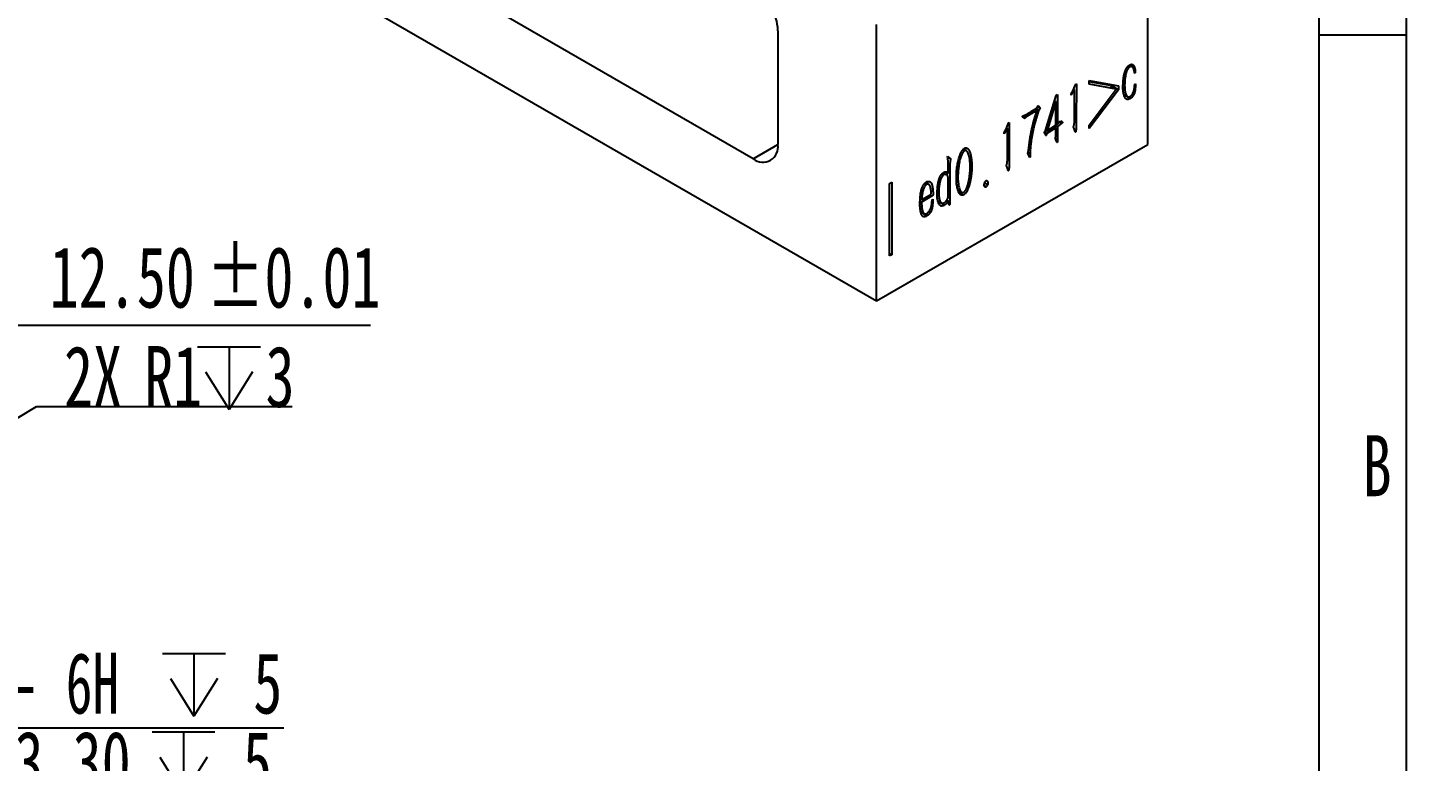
# Model space of a CAD drawing. Header units: millimetres. Extents: x 0 to 210, y 0 to 297.
# Drawn here: x 130.9 to 210, y 206.8 to 248.9 of the extents above; entities that cross this region are included whole.
import ezdxf

# ---------------------------------------------------------------- set-up
doc = ezdxf.new("R2010")
doc.units = ezdxf.units.MM
doc.layers.add('图框', color=7, linetype='Continuous')
doc.layers.add('根据设置的颜色创建', color=7, linetype='Continuous', lineweight=25)
doc.styles.add('SLDTEXTSTYLE5', font='TXT', dxfattribs={"width": 0.7})
doc.styles.add('SLDTEXTSTYLE7', font='TXT', dxfattribs={"width": 0.642857})
doc.dimstyles.new('SLDDIMSTYLE5', dxfattribs={"dimtxt": 3.5, "dimasz": 4.08, "dimexe": 0, "dimexo": 0.0625, "dimgap": 0.875, "dimtad": 0, "dimtih": 1, "dimtoh": 1, "dimdec": 6, "dimrnd": 1e-09, "dimzin": 12, "dimdsep": 46, "dimtxsty": 'SLDTEXTSTYLE5', "dimblk1": 'NONE', "dimsah": 1, "dimcen": 0, "dimadec": 0, "dimazin": 3, "dimtfac": 1, "dimtmove": 0, "dimatfit": 3, "dimldrblk": 'NONE', "dimfxl": 0, "dimfrac": 2, "dimtolj": 1, "dimtzin": 12, "dimarcsym": 0})
doc.dimstyles.new('SLDDIMSTYLE7', dxfattribs={"dimtxt": 3.5, "dimasz": 4.08, "dimexe": 0, "dimexo": 0.0625, "dimgap": 0.875, "dimtad": 2, "dimrnd": 1e-09, "dimzin": 4, "dimdsep": 46, "dimtxsty": 'SLDTEXTSTYLE5', "dimsah": 1, "dimcen": 0.09, "dimadec": 0, "dimazin": 1, "dimtol": 1, "dimtp": 0.01, "dimtm": 0.01, "dimtfac": 1, "dimtofl": 0, "dimtmove": 0, "dimatfit": 3, "dimfxl": 0, "dimfrac": 2, "dimtolj": 1, "dimarcsym": 0})
doc.dimstyles.new('SLDDIMSTYLE8', dxfattribs={"dimtxt": 3.5, "dimasz": 4.08, "dimexe": 0, "dimexo": 0.0625, "dimgap": 0.875, "dimtad": 0, "dimtih": 1, "dimtoh": 1, "dimrnd": 1e-09, "dimzin": 12, "dimdsep": 46, "dimtxsty": 'SLDTEXTSTYLE5', "dimsah": 1, "dimcen": 0, "dimadec": 0, "dimazin": 3, "dimtfac": 1, "dimtofl": 0, "dimtmove": 0, "dimatfit": 3, "dimfxl": 0, "dimfrac": 2, "dimtolj": 1, "dimtzin": 12, "dimarcsym": 0})

# ---------------------------------------------------------------- blocks, each defined once
blk = doc.blocks.new('SW_SYMBOL_HOLE_DEPTH')
at = {"layer": '根据设置的颜色创建', "color": 0}
for p, q in [((0, 875), (800, 875)), ((400, 875), (400, 75)), ((100, 555), (400, 75)), ((700, 555), (400, 75))]:
    blk.add_line(p, q, dxfattribs=at)
blk = doc.blocks.new('_D_8')
at = {"layer": '根据设置的颜色创建'}
for p, q in [((104.416, 232.821), (106.398, 230.183)), ((106.398, 230.183), (122.522, 208.728)), ((122.522, 208.728), (145.59, 208.728))]:
    blk.add_line(p, q, dxfattribs=at)
blk.add_solid([(106.398, 230.183), (108.443, 226.616), (109.256, 227.227)], dxfattribs=at)
at = {"layer": '根据设置的颜色创建', "xscale": 0.004511737089201878, "yscale": 0.004511737089201878, "zscale": 0.004511737089201878}
for p in [(138.625, 209.064), (138.025, 204.55)]:
    blk.add_blockref('SW_SYMBOL_HOLE_DEPTH', p, dxfattribs=at)
at = {"layer": '根据设置的颜色创建', "char_height": 3.5, "attachment_point": 1}
for s, insert, style in [('M4 - 6H', (125.422, 213.055), 'SLDTEXTSTYLE7'), ('5', (143.835, 213.055), 'SLDTEXTSTYLE5'), ('%%c', (124.709, 208.555), 'SLDTEXTSTYLE5'), ('3.30', (130.136, 208.541), 'SLDTEXTSTYLE5'), ('5', (143.236, 208.541), 'SLDTEXTSTYLE5')]:
    blk.add_mtext(s, dxfattribs=dict(at, insert=insert, style=style))
blk = doc.blocks.new('_None')
blk = doc.blocks.new('_D_12')
at = {"layer": '根据设置的颜色创建'}
for p, q in [((105.407, 231.502), (105.407, 233.854)), ((105.407, 231.854), (117.907, 231.854)), ((117.907, 231.854), (150.561, 231.854))]:
    blk.add_line(p, q, dxfattribs=at)
for points in [[(105.407, 231.854), (109.487, 231.346), (109.487, 232.362)], [(117.907, 231.854), (113.827, 232.362), (113.827, 231.346)]]:
    blk.add_solid(points, dxfattribs=at)
at = {"layer": '根据设置的颜色创建', "char_height": 3.5, "attachment_point": 1, "style": 'SLDTEXTSTYLE5'}
for s, insert in [('±0.01', (141.14, 236.365)), ('12.50', (132.152, 236.365))]:
    blk.add_mtext(s, dxfattribs=dict(at, insert=insert))
blk = doc.blocks.new('_D_14')
at = {"layer": '根据设置的颜色创建'}
for p, q in [((118.762, 219.521), (131.388, 227.186)), ((131.388, 227.186), (146.075, 227.186)), ((117.907, 219.002), (118.762, 219.521))]:
    blk.add_line(p, q, dxfattribs=at)
blk.add_solid([(118.762, 219.521), (122.513, 221.204), (121.986, 222.073)], dxfattribs=at)
at = {"layer": '根据设置的颜色创建', "xscale": 0.004511737089201878, "yscale": 0.004511737089201878, "zscale": 0.004511737089201878}
blk.add_blockref('SW_SYMBOL_HOLE_DEPTH', (140.641, 226.667), dxfattribs=at)
at = {"layer": '根据设置的颜色创建', "char_height": 3.5, "attachment_point": 1, "style": 'SLDTEXTSTYLE5'}
for s, insert in [('2X', (132.975, 230.658)), ('R1', (137.574, 230.658)), ('3', (144.539, 230.658))]:
    blk.add_mtext(s, dxfattribs=dict(at, insert=insert))

msp = doc.modelspace()

# ---------------------------------------------------------------- linework, layer by layer
at = {"color": 7, "linetype": 'Continuous', "lineweight": 25}
for p, q in [((195.154062, 242.2289827), (195.154062, 264.6397619)), ((144.9494805, 253.2504922), (179.5977128, 233.2484935)), ((172.526645, 241.4132381), (152.0205483, 253.2511557)), ((173.9408585, 248.7622381), (173.9408585, 242.2299116)), ((179.5977128, 233.2484935), (179.5977128, 249.1269461)), ((194.0536087, 246.7491563), (194.1525548, 246.692036)), ((194.2624323, 246.6945495), (194.1050386, 246.7854109)), ((194.3902212, 246.3696534), (194.4404903, 246.3406337)), ((194.4404903, 246.3406337), (194.401466, 246.3181055)), ((194.4373261, 246.4739982), (194.4404903, 246.3406337)), ((190.9583698, 245.3577795), (190.7732684, 245.0657961)), ((190.8980054, 245.3926271), (190.9583698, 245.3577795)), ((190.9552057, 243.7446202), (190.9583698, 245.3577795)), ((190.9799913, 245.5840096), (191.022707, 245.6994052)), ((191.022707, 245.6994052), (191.0617312, 245.7219334)), ((191.0617312, 245.7219334), (191.0580398, 243.5366475)), ((191.8031914, 245.9112533), (193.4870337, 245.5965627)), ((191.8031914, 245.6975051), (191.8031914, 245.9112533)), ((192.9979502, 245.620118), (191.8031914, 245.8373298)), ((193.3515036, 245.416016), (191.8031914, 245.6975051)), ((191.8031914, 243.3420119), (193.3515036, 245.416016)), ((193.4870337, 245.3748979), (191.8031914, 243.1447059)), ((192.9979502, 245.620118), (193.3515036, 245.416016)), ((193.1334803, 245.5789999), (193.1139606, 245.5531467)), ((193.1334803, 245.6626377), (193.1334803, 245.5789999)), ((193.1334803, 245.5789999), (193.4870337, 245.3748979)), ((193.4870337, 245.5965627), (193.4870337, 245.3748979)), ((193.7397694, 245.4999226), (193.8356149, 245.4445921)), ((194.401466, 245.573945), (194.4120131, 245.6866033)), ((194.4120131, 245.6866033), (194.4515647, 245.709436)), ((188.7888342, 244.3111649), (188.8631912, 244.477102)), ((188.8631912, 244.477102), (188.9881741, 244.3397677)), ((189.2987858, 243.0271053), (189.9004971, 245.0515672)), ((189.882567, 244.6959308), (189.3805257, 243.0121779)), ((189.8076492, 244.73918), (189.882567, 244.6959308)), ((189.882567, 243.3312307), (189.882567, 244.6959308)), ((189.9004971, 245.0515672), (189.9785455, 245.0966236)), ((189.9785455, 245.0966236), (189.9785455, 243.4030801)), ((190.7732684, 245.0657961), (190.7590299, 245.1276078)), ((193.782688, 245.1063598), (193.9978559, 244.982146)), ((193.81324, 245.0835396), (194.1667934, 244.8794376)), ((187.9664239, 243.839719), (188.1227857, 243.7494532)), ((187.9772359, 243.8590814), (188.0484288, 243.8916545)), ((188.0515929, 243.7704693), (187.9772359, 243.826197)), ((188.0083923, 243.8733365), (188.1586458, 243.786597)), ((188.0484288, 243.8916545), (188.1728844, 243.9555846)), ((188.0627931, 243.7597314), (188.1016916, 243.7372758)), ((188.0857978, 243.9108502), (188.2224557, 243.8319592)), ((188.1586458, 243.786597), (188.1227857, 243.7494532)), ((188.3933185, 243.9385128), (188.2224557, 243.8319592)), ((188.4718943, 244.1196738), (188.7888342, 244.3111649)), ((188.5926584, 243.4494918), (188.7208055, 243.88946)), ((188.6836834, 244.2476341), (188.8062369, 244.1768855)), ((188.7208055, 243.88946), (188.8062369, 244.1768855)), ((188.7501588, 244.2877977), (188.9027427, 244.1997128)), ((188.8399854, 244.4253153), (188.9881741, 244.3397677)), ((188.9881741, 244.3397677), (188.9027427, 244.1997128)), ((186.9256915, 242.8446372), (186.9114529, 242.9064489)), ((187.1107928, 243.1366206), (186.9256915, 242.8446372)), ((187.0504284, 243.1714682), (187.1107928, 243.1366206)), ((187.1076287, 241.5234613), (187.1107928, 243.1366206)), ((187.1324143, 243.3628507), (187.17513, 243.4782463)), ((187.17513, 243.4782463), (187.2141543, 243.5007745)), ((187.2141543, 243.5007745), (187.2104628, 241.3154886)), ((189.2312291, 242.9546489), (189.3768343, 242.8705929)), ((189.2312845, 242.9552533), (189.2597616, 242.9796094)), ((189.3056414, 242.771642), (189.2381401, 242.8891795)), ((189.2597616, 242.9796094), (189.2987858, 243.0271053)), ((189.3069699, 243.0546408), (189.3805257, 243.0121779)), ((189.8788755, 243.1932995), (189.3768343, 242.8705929)), ((189.3805257, 243.0121779), (189.882567, 243.3312307)), ((189.7670802, 243.2578375), (189.8788755, 243.1932995)), ((189.882567, 242.7594085), (189.8788755, 243.1932995)), ((189.8790373, 243.3289875), (189.9785455, 243.2715427)), ((189.882567, 243.4584873), (189.9785455, 243.4030801)), ((190.2279841, 243.4484249), (189.9785455, 243.2715427)), ((189.9785455, 243.2715427), (189.9785455, 242.5352988)), ((190.0144056, 243.4316982), (190.0676684, 243.4874139)), ((190.1005974, 243.5219636), (190.2279841, 243.4484249)), ((190.1209312, 243.5467834), (190.1457168, 243.5854507)), ((190.1439986, 243.5827701), (190.2453868, 243.5242399)), ((190.1457168, 243.5854507), (190.2453868, 243.5242399)), ((190.9694442, 243.0293844), (190.9298927, 243.1545313)), ((190.9516654, 243.5980561), (191.0580398, 243.5366475)), ((190.9868469, 242.9858415), (190.9694442, 243.0293844)), ((190.9984225, 242.9633211), (191.0121599, 242.9553906)), ((191.8031914, 243.1447059), (191.8031914, 243.3420119)), ((179.5977128, 233.2484935), (195.154062, 242.2289827)), ((189.2732099, 242.8281137), (189.3415015, 242.7886898)), ((189.3768343, 242.8705929), (189.3415015, 242.7886898)), ((189.8968056, 242.4680154), (189.8788755, 242.5149077)), ((189.9289742, 242.4122917), (189.8968056, 242.4680154)), ((189.9488172, 242.3715994), (189.9643069, 242.3626574)), ((183.6613683, 241.5027752), (183.693537, 241.5627557)), ((183.6792984, 241.4473573), (183.6613683, 241.5027752)), ((183.6700821, 241.5190226), (183.8538527, 241.4129342)), ((183.693537, 241.5627557), (183.8538527, 241.4129342)), ((184.5512461, 241.9285132), (184.6527944, 241.8698906)), ((184.7618289, 241.8585178), (184.5816185, 241.962551)), ((184.5939626, 241.9720233), (184.6013366, 241.951168)), ((187.1040884, 241.3768972), (187.2104628, 241.3154886)), ((188.3901544, 241.483149), (188.2762458, 241.7090872)), ((188.2878147, 241.7638885), (188.41494, 241.6905007)), ((188.2904844, 241.7788129), (188.3189615, 241.9103476)), ((188.3581116, 241.5467059), (188.41494, 241.5138996)), ((188.41494, 241.5138996), (188.3901544, 241.483149)), ((188.41494, 241.6905007), (188.41494, 241.5138996)), ((183.369624, 240.5580358), (183.4694114, 240.5004298)), ((183.6171424, 240.4970725), (183.4310522, 240.6045001)), ((183.4575836, 240.6220528), (183.4575836, 240.5891839)), ((183.5541155, 240.6609711), (183.711467, 240.570134)), ((183.5935378, 240.6583124), (183.693537, 240.6005842)), ((183.693537, 240.6005842), (183.711467, 240.570134)), ((183.7090324, 241.1141124), (183.811137, 241.0551687)), ((183.711467, 240.570134), (183.711467, 241.0347776)), ((183.811137, 241.0551687), (183.811137, 239.1436141)), ((184.1826241, 240.5586752), (184.2683531, 240.5091849)), ((184.9651324, 240.9453438), (185.0657128, 240.88728)), ((187.1218673, 240.8082255), (187.0823157, 240.9333724)), ((187.13927, 240.7646826), (187.1218673, 240.8082255)), ((187.1508455, 240.7421622), (187.164583, 240.7342317)), ((180.3495833, 239.9983229), (180.4703475, 240.0680385)), ((180.3495833, 235.8299281), (180.3495833, 239.9983229)), ((180.4703475, 240.0680385), (180.4703475, 235.8996438)), ((182.3592564, 239.9862829), (182.4621647, 239.9268752)), ((182.5942506, 239.9308735), (182.4078007, 240.0385087)), ((183.711467, 239.3698556), (183.711467, 240.3149759)), ((185.7887512, 239.8504038), (185.8820573, 239.7965394)), ((185.7995765, 240.0371805), (185.9743443, 239.9362892)), ((182.091192, 238.9736918), (182.1810848, 238.9217978)), ((182.098223, 239.1176111), (182.1879404, 239.0658184)), ((182.1011454, 239.1774293), (182.1916319, 239.1251925)), ((182.7574831, 239.2545454), (182.1810848, 238.9217978)), ((182.1879404, 239.0658184), (182.739553, 239.3842576)), ((182.1916319, 239.1251925), (182.1879404, 239.0658184)), ((182.6361719, 239.3245769), (182.7574831, 239.2545454)), ((182.7822687, 238.969241), (182.7859602, 239.0614995)), ((182.7859602, 239.0614995), (182.8249844, 239.0840277)), ((183.1168596, 238.9989253), (183.3261996, 238.8780759)), ((183.1511907, 238.9613539), (183.5047441, 238.7572519)), ((183.6239524, 239.0336819), (183.7077755, 238.9852918)), ((183.6963709, 239.2098672), (183.811137, 239.1436141)), ((183.6972284, 238.9341394), (183.7077755, 238.9852918)), ((183.7039572, 238.9667732), (183.803754, 238.9091617)), ((183.811137, 239.1436141), (183.803754, 238.9091617)), ((184.2706186, 239.6030569), (184.4774276, 239.4836686)), ((184.3004393, 239.5858418), (184.2804836, 239.5714637)), ((184.322176, 239.4793451), (184.5816016, 239.329582)), ((182.1313522, 238.3739165), (182.3246463, 238.2623302)), ((182.1657163, 238.3540785), (182.151327, 238.3427349)), ((182.151327, 238.3427349), (182.5048804, 238.1386329)), ((183.7362527, 238.8330468), (183.711467, 238.8680649)), ((180.3495833, 235.9693594), (180.4703475, 235.8996438)), ((180.4703475, 235.8996438), (180.3495833, 235.8299281))]:
    msp.add_line(p, q, dxfattribs=at)
at = {"color": 8, "linetype": 'Continuous', "lineweight": 25}
for p, q in [((194.3573931, 246.5201426), (194.4373261, 246.4739982)), ((188.2737206, 244.0075552), (188.3933185, 243.9385128)), ((172.526645, 241.4132381), (173.9408585, 242.2296462)), ((189.8644541, 242.6011624), (189.9785455, 242.5352988)), ((183.0786295, 239.3656414), (183.174093, 239.3105315)), ((183.764386, 238.7674713), (183.7789683, 238.7590531))]:
    msp.add_line(p, q, dxfattribs=at)
at = {"color": 7, "linetype": 'Continuous', "lineweight": 25}
for centre, radius, start, end in [((170.8823069, 248.6293757), 3.061436, 2.487345716, 57.512654429), ((173.0747488, 242.0969165), 0.8762613, 231.280908295, 8.72984346)]:
    msp.add_arc(centre, radius, start, end, dxfattribs=at)
for points, knots in [([(193.7428005, 245.7362971), (193.7459567, 245.7940191), (193.752098, 245.9063357), (193.7695371, 246.048729), (193.7874498, 246.1571594), (193.8012828, 246.2309678), (193.8172714, 246.2988404), (193.8340148, 246.3609387), (193.8528103, 246.4183279), (193.8720511, 246.4715429), (193.8927937, 246.5208984), (193.9145174, 246.5669663), (193.9382155, 246.6098432), (193.9639153, 246.6502091), (193.9918817, 246.687692), (194.0220508, 246.7221757), (194.0537739, 246.7531774), (194.086772, 246.78118), (194.121089, 246.8039318), (194.1441244, 246.8153766), (194.1557189, 246.8211372)], [0, 0, 0, 0, 0.1551942323, 0.3019797774, 0.3703840013, 0.4330087209, 0.4895885953, 0.5406812209, 0.5877505066, 0.6317946133, 0.6725238319, 0.710665073, 0.7476778237, 0.7831895457, 0.8189189286, 0.8546438828, 0.890404252, 0.9261601963, 0.9628336688, 1, 1, 1, 1]), ([(194.1525548, 246.692036), (194.1426964, 246.6866804), (194.1234266, 246.676212), (194.0953063, 246.6552829), (194.0684398, 246.6322936), (194.0358127, 246.5959501), (193.9981719, 246.544807), (193.9674461, 246.4865337), (193.9467389, 246.434733), (193.930925, 246.3887246), (193.9153742, 246.3361675), (193.894934, 246.2570913), (193.8728502, 246.1531064), (193.8548627, 246.0467338), (193.8442605, 245.9570657), (193.8387047, 245.8820956), (193.8352359, 245.7996454), (193.8332817, 245.7130343), (193.8327015, 245.629455), (193.8336327, 245.5561109), (193.8335808, 245.4953609), (193.8349949, 245.4600649), (193.8356149, 245.4445921)], [0, 0, 0, 0, 0.0275976287, 0.0539436388, 0.079403617, 0.1047728115, 0.1543931685, 0.2057145714, 0.2340289153, 0.267087937, 0.3055274913, 0.3483910483, 0.4401155201, 0.5353206559, 0.5866160247, 0.6450202964, 0.7101632551, 0.7821412142, 0.8526154536, 0.9122480807, 0.9615320246, 1, 1, 1, 1]), ([(194.401466, 246.3181055), (194.3989918, 246.3408577), (194.3941537, 246.3853461), (194.3839583, 246.4509556), (194.3688014, 246.5169095), (194.346895, 246.5830652), (194.3181124, 246.6457256), (194.2825158, 246.6830257), (194.2494144, 246.7025913), (194.2204377, 246.7081338), (194.187735, 246.7047117), (194.1644393, 246.6963181), (194.1525548, 246.692036)], [0, 0, 0, 0, 0.1149325117, 0.2247332431, 0.3418774536, 0.4767303545, 0.6152776191, 0.7458301375, 0.8088483276, 0.8710378256, 0.9342088225, 1, 1, 1, 1]), ([(194.1557189, 246.8211372), (194.1666604, 246.8239666), (194.191388, 246.8303611), (194.2234282, 246.8349647), (194.2522201, 246.8349271), (194.2759865, 246.8298712), (194.2995979, 246.8184525), (194.3243608, 246.8027682), (194.3480433, 246.7795896), (194.3705157, 246.7486183), (194.3888199, 246.7066957), (194.405638, 246.6594497), (194.4193165, 246.6097228), (194.4296183, 246.5618515), (194.435722, 246.5173062), (194.4368175, 246.4877292), (194.4373261, 246.4739982)], [0, 0, 0, 0, 0.0603382161, 0.13636369742, 0.18150623626, 0.23127785025, 0.28886809306, 0.35168168896, 0.42177714642, 0.49968092375, 0.58595372381, 0.68171322942, 0.77671721513, 0.86085772136, 0.9354039099, 1, 1, 1, 1]), ([(190.7590299, 245.1276078), (190.774076, 245.1542472), (190.8022806, 245.2041837), (190.8399744, 245.2744001), (190.8709763, 245.3343494), (190.9032668, 245.4021514), (190.9394197, 245.4842028), (190.9661175, 245.5498797), (190.9799913, 245.5840096)], [0, 0, 0, 0, 0.1795309137, 0.3365381032, 0.4680308961, 0.5762760266, 0.7798061165, 1, 1, 1, 1]), ([(194.1667934, 244.8794376), (194.1435089, 244.8661586), (194.0970168, 244.8396444), (194.0404354, 244.8230691), (193.9987937, 244.8192653), (193.970626, 244.8213538), (193.9453645, 244.8281359), (193.9162254, 244.8456367), (193.8847862, 244.8785136), (193.8512264, 244.9279352), (193.8218743, 244.9882707), (193.799322, 245.0444031), (193.7830557, 245.0955712), (193.7723432, 245.1407102), (193.7623049, 245.191614), (193.7496949, 245.2660768), (193.7386332, 245.3646616), (193.7350802, 245.4880249), (193.7367861, 245.6117219), (193.740805, 245.6949646), (193.7428005, 245.7362971)], [0, 0, 0, 0, 0.05953449077, 0.11887259617, 0.14774320856, 0.17518262938, 0.20158522772, 0.22770957077, 0.28150688547, 0.3400181786, 0.40273744924, 0.4686015527, 0.50394633162, 0.54339487131, 0.58572054511, 0.63238711775, 0.72767149462, 0.82010529883, 0.91067667128, 1, 1, 1, 1]), ([(193.8356149, 245.4445921), (193.8397612, 245.4024366), (193.8476847, 245.3218773), (193.8685195, 245.2130299), (193.8975941, 245.1213697), (193.9284082, 245.0576794), (193.9565195, 245.0163872), (193.9794647, 244.9941561), (194.0030077, 244.9777897), (194.0289054, 244.9698696), (194.0564263, 244.9681602), (194.0863646, 244.9733), (194.1187046, 244.9845304), (194.1410982, 244.996587), (194.1525548, 245.0027552)], [0, 0, 0, 0, 0.1694530853, 0.3238251259, 0.4654290988, 0.5981390783, 0.6593871318, 0.7148335448, 0.76536053, 0.8119019959, 0.8565815602, 0.9022467978, 0.9499892083, 1, 1, 1, 1]), ([(194.1525548, 245.0027552), (194.1632888, 245.008571), (194.1836288, 245.0195915), (194.2125338, 245.04111), (194.2378006, 245.0653412), (194.2659915, 245.100789), (194.2951348, 245.1484124), (194.3198793, 245.198677), (194.3364641, 245.2420582), (194.3483759, 245.2796772), (194.360568, 245.3219833), (194.3763129, 245.3860672), (194.39256, 245.471824), (194.3984351, 245.5391907), (194.401466, 245.573945)], [0, 0, 0, 0, 0.0648736547, 0.1229295949, 0.1757311838, 0.224802348, 0.3197463843, 0.4129288719, 0.4643742614, 0.5229055609, 0.5892616424, 0.6632496293, 0.8262710744, 1, 1, 1, 1]), ([(194.4515647, 245.709436), (194.4504886, 245.6771482), (194.4484882, 245.6171271), (194.4459727, 245.5324294), (194.4430149, 245.4545571), (194.4344962, 245.3773533), (194.4215363, 245.2991926), (194.4028609, 245.2217879), (194.3791999, 245.1464745), (194.3483289, 245.0762308), (194.311565, 245.012813), (194.2684617, 244.9584761), (194.2194993, 244.9124559), (194.1848403, 244.8907433), (194.1667934, 244.8794376)], [0, 0, 0, 0, 0.1143727189, 0.2126116846, 0.3006751469, 0.3893671757, 0.4755859307, 0.561076376, 0.6417174853, 0.7181241822, 0.7885850077, 0.8559299857, 0.9249827606, 1, 1, 1, 1]), ([(187.9772359, 243.826197), (187.9744142, 243.829006), (187.9700953, 243.8333054), (187.9648194, 243.840695), (187.9693491, 243.851606), (187.9741737, 243.8561789), (187.9772359, 243.8590814)], [0, 0, 0, 0, 0.39423952173, 0.60342015227, 0.74829008669, 1, 1, 1, 1]), ([(188.1016916, 243.7372758), (188.098788, 243.7372812), (188.0912977, 243.7372951), (188.0806983, 243.7447004), (188.0663528, 243.7547862), (188.0568879, 243.7648431), (188.0515929, 243.7704693)], [0, 0, 0, 0, 0.1305020911, 0.3366602458, 0.6289044269, 1, 1, 1, 1]), ([(188.1227857, 243.7494532), (188.1187347, 243.7460965), (188.1116687, 243.7402416), (188.1046755, 243.7381628), (188.1016916, 243.7372758)], [0, 0, 0, 0, 0.5733133534, 1, 1, 1, 1]), ([(188.2224557, 243.8319592), (188.2098934, 243.824822), (188.188281, 243.8125429), (188.1673927, 243.794255), (188.1586458, 243.786597)], [0, 0, 0, 0, 0.5812522601, 1, 1, 1, 1]), ([(188.1728844, 243.9555846), (188.2022313, 243.9701038), (188.2579017, 243.9976463), (188.3372103, 244.0398055), (188.4075813, 244.0793328), (188.4515067, 244.1068855), (188.4718943, 244.1196738)], [0, 0, 0, 0, 0.2948824825, 0.5593856252, 0.7954928687, 1, 1, 1, 1]), ([(188.8062369, 244.1768855), (188.7811001, 244.1628036), (188.7329374, 244.1358225), (188.6642039, 244.0969508), (188.6021492, 244.0605238), (188.5471296, 244.0302155), (188.4989666, 244.0010608), (188.4576549, 243.9776475), (188.4231905, 243.957236), (188.402458, 243.9442413), (188.3933185, 243.9385128)], [0, 0, 0, 0, 0.1826314889, 0.3499257717, 0.4993369231, 0.6334299347, 0.7496456243, 0.8492530585, 0.9335459459, 1, 1, 1, 1]), ([(188.9027427, 244.1997128), (188.898936, 244.1867273), (188.8919499, 244.1628965), (188.8814721, 244.1299546), (188.8739611, 244.1032155), (188.8678039, 244.0833045), (188.8626486, 244.0667573), (188.857386, 244.0497072), (188.8503597, 244.0269738), (188.8416591, 243.9984707), (188.8303162, 243.964229), (188.8183766, 243.924581), (188.8040366, 243.8792062), (188.7826861, 243.8122964), (188.7565626, 243.7284129), (188.7284599, 243.6322631), (188.7022817, 243.5437781), (188.6722394, 243.434528), (188.6381623, 243.2983412), (188.5982967, 243.1280088), (188.5594764, 242.9441959), (188.5197938, 242.7471002), (188.4844769, 242.5416933), (188.4593826, 242.3693772), (188.4433691, 242.2344018), (188.4330718, 242.1379582), (188.4260294, 242.0473156), (188.4199568, 241.9620298), (188.4164249, 241.8836201), (188.4142416, 241.812319), (188.4135125, 241.7485353), (188.4144822, 241.709113), (188.41494, 241.6905007)], [0, 0, 0, 0, 0.0150833122, 0.0276807248, 0.0381748204, 0.0461819129, 0.0507723155, 0.0573644518, 0.0659583402, 0.077140872, 0.090432134, 0.105618156, 0.1231521503, 0.1430348239, 0.1831745533, 0.2204180343, 0.2547312275, 0.2859258175, 0.3476022095, 0.413944586, 0.4857572797, 0.5644904229, 0.6471398242, 0.731022198, 0.7722093708, 0.8116905081, 0.8491955576, 0.8847973243, 0.9179669505, 0.9482124839, 0.9755496991, 1, 1, 1, 1]), ([(190.9298927, 243.1545313), (190.9251315, 243.1657061), (190.9168378, 243.185172), (190.9084713, 243.2122513), (190.9021242, 243.2289626), (190.9004372, 243.2445038), (190.9085635, 243.2646863), (190.9145483, 243.291993), (190.9237573, 243.3277544), (190.9324537, 243.3687083), (190.9401347, 243.4119681), (190.9470539, 243.4579124), (190.9509752, 243.5074398), (190.9528988, 243.5536771), (190.954375, 243.5979769), (190.9546432, 243.6399598), (190.955383, 243.6899125), (190.9552674, 243.7255742), (190.9552057, 243.7446202)], [0, 0, 0, 0, 0.0762724811, 0.132862725, 0.1695219286, 0.1871371135, 0.2149891664, 0.2578512575, 0.3144415014, 0.378948551, 0.4479515891, 0.5173412019, 0.5963898835, 0.6896293741, 0.7475926645, 0.8179394206, 0.9027664682, 1, 1, 1, 1]), ([(186.9114529, 242.9064489), (186.926499, 242.9330882), (186.9547036, 242.9830248), (186.9923974, 243.0532412), (187.0233993, 243.1131905), (187.0556898, 243.1809925), (187.0918427, 243.2630439), (187.1185405, 243.3287208), (187.1324143, 243.3628507)], [0, 0, 0, 0, 0.1795309137, 0.3365381032, 0.4680308961, 0.5762760266, 0.7798061165, 1, 1, 1, 1]), ([(188.3189615, 241.9103476), (188.3226703, 241.9368438), (188.3305781, 241.9933396), (188.3427959, 242.0831651), (188.355333, 242.1832263), (188.3683608, 242.2896625), (188.3817294, 242.3947809), (188.3934616, 242.4895588), (188.4048001, 242.570518), (188.4146425, 242.6417216), (188.4266221, 242.7142789), (188.4426179, 242.7979375), (188.4628327, 242.8974548), (188.4861186, 243.0088968), (188.5125044, 243.1254471), (188.5383721, 243.239155), (188.5654434, 243.3465651), (188.5837997, 243.4159881), (188.5926584, 243.4494918)], [0, 0, 0, 0, 0.0522440356, 0.1113957677, 0.1773884808, 0.2507167674, 0.3227737309, 0.3857343621, 0.4388234636, 0.4823976345, 0.5262180188, 0.5805128326, 0.6443812132, 0.7182529899, 0.7951893952, 0.8678968155, 0.9362469053, 1, 1, 1, 1]), ([(189.2381401, 242.8891795), (189.2352524, 242.8967543), (189.2304907, 242.9092452), (189.2270239, 242.9276994), (189.2280096, 242.9426954), (189.2302974, 242.9514683), (189.2312845, 242.9552533)], [0, 0, 0, 0, 0.40782684489, 0.67250223392, 0.85870452213, 1, 1, 1, 1]), ([(189.9785455, 243.4030801), (189.9858793, 243.4072496), (189.9983495, 243.4143393), (190.0097215, 243.4266341), (190.0144056, 243.4316982)], [0, 0, 0, 0, 0.5881037369, 1, 1, 1, 1]), ([(190.0676684, 243.4874139), (190.0745539, 243.4943565), (190.0868272, 243.5067313), (190.1026307, 243.5237985), (190.113818, 243.5363734), (190.1190307, 243.5440022), (190.1209312, 243.5467834)], [0, 0, 0, 0, 0.3737868845, 0.6662632596, 0.8783287967, 1, 1, 1, 1]), ([(190.2453868, 243.5242399), (190.2504643, 243.520115), (190.2587761, 243.5133626), (190.2624038, 243.4959097), (190.2589442, 243.4806934), (190.252477, 243.4674402), (190.241204, 243.4569421), (190.2329062, 243.451596), (190.2279841, 243.4484249)], [0, 0, 0, 0, 0.28176459946, 0.46123718185, 0.59299217891, 0.70044624402, 0.82231104033, 1, 1, 1, 1]), ([(191.0121599, 242.9553906), (191.0114595, 242.9555985), (191.0084616, 242.9564883), (191.0013124, 242.9579076), (190.9928176, 242.9678713), (190.9890992, 242.9790629), (190.9868469, 242.9858415)], [0, 0, 0, 0, 0.0553162664, 0.2367671115, 0.537720138, 1, 1, 1, 1]), ([(191.0580398, 243.5366475), (191.0576192, 243.5167161), (191.0568129, 243.4784998), (191.0567475, 243.4244504), (191.0552092, 243.3746598), (191.0550867, 243.3307256), (191.0539429, 243.2912983), (191.0526202, 243.2568559), (191.0524945, 243.2281298), (191.0501549, 243.1819326), (191.0473669, 243.1186624), (191.0404528, 243.0511615), (191.0349486, 243.0027308), (191.0293532, 242.9789007), (191.0222644, 242.958509), (191.0151898, 242.9563257), (191.0121599, 242.9553906)], [0, 0, 0, 0, 0.1035990043, 0.1986395609, 0.2840905735, 0.360979878, 0.429352696, 0.4881207336, 0.5383188809, 0.580017961, 0.7244914899, 0.8621057041, 0.9195094817, 0.9600297953, 0.9828817993, 1, 1, 1, 1]), ([(189.3415015, 242.7886898), (189.3391959, 242.7809134), (189.3357113, 242.7691609), (189.3228279, 242.7516778), (189.3131629, 242.760508), (189.3085957, 242.7672688), (189.3056414, 242.771642)], [0, 0, 0, 0, 0.3207255881, 0.4847157862, 0.6666821062, 1, 1, 1, 1]), ([(189.8788755, 242.5149077), (189.8761489, 242.5201934), (189.871215, 242.5297579), (189.8658101, 242.5437481), (189.8609845, 242.5535942), (189.8582982, 242.5670716), (189.8614493, 242.5923674), (189.8683942, 242.6292535), (189.8767347, 242.6692146), (189.8806534, 242.7035927), (189.8822621, 242.7322078), (189.8824639, 242.7502118), (189.882567, 242.7594085)], [0, 0, 0, 0, 0.0908031708, 0.1643101311, 0.2192199313, 0.2565975908, 0.3473020803, 0.5002279505, 0.6661670863, 0.7846934984, 0.8900174221, 1, 1, 1, 1]), ([(189.9643069, 242.3626574), (189.9613294, 242.3629822), (189.9523536, 242.3639613), (189.9444869, 242.3793016), (189.9350346, 242.3944809), (189.9307853, 242.4069691), (189.9289742, 242.4122917)], [0, 0, 0, 0, 0.1430747988, 0.4313041367, 0.7576147996, 1, 1, 1, 1]), ([(189.9785455, 242.5352988), (189.9785328, 242.5330583), (189.9784901, 242.5255182), (189.9793092, 242.51017), (189.9796414, 242.4851877), (189.9800688, 242.4541526), (189.9808008, 242.4231862), (189.9805643, 242.3976263), (189.9791373, 242.3807702), (189.9757809, 242.3685292), (189.9692108, 242.3628915), (189.9658385, 242.3627305), (189.9643069, 242.3626574)], [0, 0, 0, 0, 0.03757017126, 0.12643805208, 0.26651397264, 0.46122572712, 0.65252254636, 0.79601294576, 0.88585993671, 0.92865565458, 0.96759800548, 1, 1, 1, 1]), ([(183.711467, 241.0347776), (183.7115811, 241.0531143), (183.7117967, 241.0877554), (183.7103701, 241.1358413), (183.7095884, 241.1786453), (183.7073528, 241.2283327), (183.7035541, 241.2875788), (183.6968155, 241.3438721), (183.6910679, 241.3863479), (183.6878738, 241.4130996), (183.6836347, 241.4325435), (183.6805661, 241.4430264), (183.6792984, 241.4473573)], [0, 0, 0, 0, 0.1263505711, 0.2386972818, 0.338413382, 0.4255567226, 0.591697507, 0.7642624453, 0.8450687819, 0.9117796617, 0.9635527599, 1, 1, 1, 1]), ([(183.8538527, 241.4129342), (183.8495254, 241.3964736), (183.8416748, 241.3666107), (183.8317932, 241.3233561), (183.8242188, 241.2797873), (183.8168663, 241.2383661), (183.8119865, 241.1970833), (183.8102828, 241.1570092), (183.8097963, 241.1085877), (183.810665, 241.0739762), (183.811137, 241.0551687)], [0, 0, 0, 0, 0.1310422939, 0.2377367367, 0.3465068799, 0.4858204917, 0.5746067855, 0.6896310429, 0.8313489622, 1, 1, 1, 1]), ([(184.1755388, 240.4641298), (184.1772573, 240.5045176), (184.1807783, 240.5872645), (184.19035, 240.716506), (184.2044687, 240.8537209), (184.2208409, 240.995719), (184.2434957, 241.1397348), (184.2724895, 241.2809931), (184.3095024, 241.4174902), (184.3464356, 241.5272163), (184.3776572, 241.6100576), (184.4003739, 241.6662898), (184.4219856, 241.7176512), (184.4432782, 241.7637272), (184.4641769, 241.8045597), (184.4834508, 241.8406305), (184.5029024, 241.87128), (184.5272976, 241.90462), (184.5569918, 241.9389373), (184.5914019, 241.973827), (184.6245118, 242.0016325), (184.6460813, 242.0140239), (184.6564859, 242.0200012)], [0, 0, 0, 0, 0.07916057, 0.1621851762, 0.2491989117, 0.3402302559, 0.43083214, 0.5170141061, 0.5987402001, 0.6769102285, 0.7137491725, 0.7475649816, 0.7781870412, 0.8064617731, 0.8313425874, 0.8535406602, 0.8734694773, 0.8907583641, 0.9219150304, 0.950142765, 0.9759501947, 1, 1, 1, 1]), ([(184.6527944, 241.8698906), (184.644661, 241.8645118), (184.6275696, 241.853209), (184.6014782, 241.8289115), (184.5737853, 241.798484), (184.5433609, 241.7608892), (184.5116673, 241.7104432), (184.4796653, 241.6449084), (184.4465515, 241.5633696), (184.4119896, 241.4665752), (184.3789667, 241.3569761), (184.3509093, 241.2370789), (184.3266641, 241.107972), (184.308402, 240.974154), (184.2936499, 240.842259), (184.2821474, 240.7196494), (184.2733354, 240.6096167), (184.2699503, 240.5413813), (184.2683531, 240.5091849)], [0, 0, 0, 0, 0.0217120379, 0.0456247166, 0.0723052867, 0.1028056921, 0.138738341, 0.1841016935, 0.2406053112, 0.3077652417, 0.3841068001, 0.467357697, 0.5586324363, 0.657765903, 0.75631126, 0.8465280996, 0.9275853118, 1, 1, 1, 1]), ([(184.9623514, 241.2015178), (184.9598081, 241.2298998), (184.9548715, 241.2849888), (184.9461926, 241.3637138), (184.9354231, 241.4352108), (184.920248, 241.5221926), (184.8957514, 241.6229321), (184.8620091, 241.7128233), (184.8329068, 241.7785984), (184.8078925, 241.8164774), (184.782451, 241.8461912), (184.7541791, 241.8637536), (184.7266596, 241.8742711), (184.7007586, 241.8790533), (184.676567, 241.8790213), (184.6602766, 241.8727644), (184.6527944, 241.8698906)], [0, 0, 0, 0, 0.0930596256, 0.1806273922, 0.261596236, 0.3371918324, 0.4826061386, 0.6280040782, 0.6971375189, 0.7588599939, 0.8131899658, 0.86174906, 0.9042446118, 0.9411020322, 0.9729484077, 1, 1, 1, 1]), ([(184.6564859, 242.0200012), (184.666435, 242.0237358), (184.6874491, 242.0316237), (184.7185165, 242.0337813), (184.7514901, 242.0318347), (184.7865723, 242.0248928), (184.8215985, 242.0085486), (184.8540594, 241.9788595), (184.8841954, 241.9371118), (184.9216456, 241.8651256), (184.9629144, 241.7620734), (184.9953186, 241.6475617), (185.0163673, 241.5484818), (185.0300944, 241.467662), (185.0410096, 241.3798588), (185.0527309, 241.2543328), (185.0631841, 241.0908472), (185.0648688, 240.9552235), (185.0657128, 240.88728)], [0, 0, 0, 0, 0.0227311056, 0.04801163368, 0.0760768659, 0.10778188433, 0.1431841474, 0.18217361406, 0.22703060052, 0.27709696109, 0.38361625676, 0.49167286789, 0.54733691486, 0.60619633797, 0.66788496967, 0.73293095136, 0.86620623533, 1, 1, 1, 1]), ([(187.0823157, 240.9333724), (187.0775545, 240.9445472), (187.0692608, 240.9640131), (187.0608943, 240.9910924), (187.0545472, 241.0078037), (187.0528602, 241.0233449), (187.0609866, 241.0435274), (187.0669713, 241.0708341), (187.0761803, 241.1065955), (187.0848767, 241.1475494), (187.0925577, 241.1908092), (187.0994769, 241.2367535), (187.1033982, 241.2862809), (187.1053218, 241.3325181), (187.106798, 241.376818), (187.1070662, 241.4188009), (187.107806, 241.4687536), (187.1076904, 241.5044153), (187.1076287, 241.5234613)], [0, 0, 0, 0, 0.0762724811, 0.132862725, 0.1695219286, 0.1871371135, 0.2149891664, 0.2578512575, 0.3144415014, 0.378948551, 0.4479515891, 0.5173412019, 0.5963898835, 0.6896293741, 0.7475926645, 0.8179394206, 0.9027664682, 1, 1, 1, 1]), ([(187.2104628, 241.3154886), (187.2100423, 241.2955572), (187.2092359, 241.2573409), (187.2091705, 241.2032914), (187.2076323, 241.1535009), (187.2075097, 241.1095667), (187.2063659, 241.0701394), (187.2050432, 241.035697), (187.2049175, 241.0069709), (187.2025779, 240.9607736), (187.1997899, 240.8975035), (187.1928758, 240.8300026), (187.1873717, 240.7815719), (187.1817763, 240.7577417), (187.1746874, 240.73735), (187.1676128, 240.7351668), (187.164583, 240.7342317)], [0, 0, 0, 0, 0.1035990043, 0.1986395609, 0.2840905735, 0.360979878, 0.429352696, 0.4881207336, 0.5383188809, 0.580017961, 0.7244914899, 0.8621057041, 0.9195094817, 0.9600297953, 0.9828817993, 1, 1, 1, 1]), ([(188.2762458, 241.7090872), (188.2784289, 241.71824), (188.282273, 241.7343572), (188.2863814, 241.7550935), (188.2891717, 241.7692614), (188.2901504, 241.776383), (188.2904844, 241.7788129)], [0, 0, 0, 0, 0.3900244626, 0.6867966825, 0.8931339555, 1, 1, 1, 1]), ([(183.0812786, 239.5857943), (183.0843994, 239.6428921), (183.0904137, 239.7529314), (183.107953, 239.8923389), (183.1259382, 239.9972847), (183.1394111, 240.0684265), (183.154529, 240.1335028), (183.1759023, 240.2104667), (183.2058101, 240.2982194), (183.2428943, 240.3805115), (183.2749174, 240.4400411), (183.3003356, 240.4797855), (183.3270998, 240.5156245), (183.3552948, 240.5482343), (183.3861827, 240.5768246), (183.419371, 240.6035173), (183.4558881, 240.6267957), (183.4810212, 240.6395757), (183.494197, 240.6462756)], [0, 0, 0, 0, 0.1560933075, 0.3008240081, 0.3681409417, 0.4289054824, 0.4846282328, 0.5342378758, 0.6237707405, 0.7050275973, 0.7430820204, 0.7791908657, 0.8134586613, 0.8472263106, 0.8814176368, 0.9181018148, 0.9570653567, 1, 1, 1, 1]), ([(183.711467, 240.3149759), (183.7082037, 240.3293512), (183.7007318, 240.3622658), (183.6892394, 240.404524), (183.6751025, 240.4404486), (183.6583563, 240.4657019), (183.6354892, 240.4860187), (183.6083063, 240.5030137), (183.5777331, 240.5147889), (183.5436357, 240.518018), (183.5076308, 240.5142547), (183.4821854, 240.5050505), (183.4694114, 240.5004298)], [0, 0, 0, 0, 0.1087070677, 0.2489019121, 0.3296777195, 0.4143001111, 0.5076437859, 0.6067544693, 0.7091696007, 0.8057616984, 0.9024894148, 1, 1, 1, 1]), ([(183.494197, 240.6462756), (183.5063765, 240.6500791), (183.5310767, 240.6577926), (183.5687719, 240.6649946), (183.6078429, 240.6627943), (183.641554, 240.6435702), (183.6709139, 240.6228471), (183.6869682, 240.6070484), (183.693537, 240.6005842)], [0, 0, 0, 0, 0.1494943641, 0.3031780374, 0.4746116082, 0.6771117254, 0.8678863826, 1, 1, 1, 1]), ([(185.0657128, 240.88728), (185.0624845, 240.8305835), (185.0558496, 240.7140604), (185.0400656, 240.5323548), (185.0140335, 240.3377759), (184.9812753, 240.1676194), (184.94959, 240.028904), (184.9227198, 239.9264954), (184.892655, 239.8270778), (184.8605665, 239.7321224), (184.8271844, 239.6448137), (184.792629, 239.567694), (184.7561143, 239.5025811), (184.7186003, 239.4492955), (184.6819726, 239.4067162), (184.6469751, 239.3728075), (184.6136469, 239.3459602), (184.5919931, 239.334893), (184.5816016, 239.329582)], [0, 0, 0, 0, 0.110030562, 0.2261357584, 0.3473350664, 0.4741927012, 0.5379558984, 0.5992749136, 0.6588298572, 0.7162656996, 0.7692453576, 0.8152609859, 0.8554973466, 0.8906955849, 0.9221389993, 0.9500275335, 0.9760185341, 1, 1, 1, 1]), ([(184.5884572, 239.4815192), (184.5958619, 239.4859038), (184.6117671, 239.4953219), (184.6366515, 239.5165977), (184.6628123, 239.5462467), (184.6918305, 239.5821141), (184.7216416, 239.6287431), (184.7510656, 239.6859341), (184.7799057, 239.7541104), (184.8086682, 239.831644), (184.8358755, 239.9151378), (184.8602475, 240.0010258), (184.8814576, 240.0874068), (184.9043966, 240.2043714), (184.927979, 240.3525088), (184.9491613, 240.5290124), (184.9632088, 240.6991207), (184.9690588, 240.834658), (184.970686, 240.9402098), (184.9693337, 241.0226752), (184.9667822, 241.1105342), (184.9638607, 241.170525), (184.9623514, 241.2015178)], [0, 0, 0, 0, 0.0154063132, 0.0330925547, 0.0527727996, 0.0757716275, 0.1025590819, 0.1339949893, 0.1704772757, 0.21311234, 0.2591756181, 0.3052388962, 0.3522812338, 0.4000049795, 0.4983789142, 0.5998907278, 0.6996772142, 0.7921332455, 0.838672043, 0.8885080749, 0.9424002862, 1, 1, 1, 1]), ([(187.164583, 240.7342317), (187.1638826, 240.7344396), (187.1608846, 240.7353294), (187.1537354, 240.7367487), (187.1452407, 240.7467123), (187.1415222, 240.757904), (187.13927, 240.7646826)], [0, 0, 0, 0, 0.0553162664, 0.2367671115, 0.537720138, 1, 1, 1, 1]), ([(182.0882705, 238.9138899), (182.0891284, 238.9421946), (182.0907819, 238.9967497), (182.0935082, 239.0757307), (182.0986627, 239.150111), (182.1050415, 239.2397191), (182.1175859, 239.3450274), (182.1361322, 239.4666231), (182.1633352, 239.5872854), (182.1920019, 239.6887114), (182.2209369, 239.7694198), (182.2456797, 239.8259828), (182.2731863, 239.8780097), (182.3040855, 239.9241996), (182.3357924, 239.9653141), (182.3664642, 240.0020045), (182.3964915, 240.0333976), (182.4165622, 240.0502404), (182.4263046, 240.058416)], [0, 0, 0, 0, 0.0758184964, 0.1461343756, 0.2110325569, 0.2710176123, 0.3810637391, 0.4809580641, 0.5784285819, 0.6791765897, 0.7286584735, 0.7748308199, 0.8179120746, 0.8591987657, 0.898477103, 0.9353370608, 0.9686121969, 1, 1, 1, 1]), ([(182.4621647, 239.9268752), (182.4510089, 239.9188826), (182.4289009, 239.903043), (182.3965593, 239.8710681), (182.3666957, 239.8318407), (182.338145, 239.7874066), (182.3126761, 239.7384673), (182.2895887, 239.6862991), (182.2701978, 239.6312697), (182.2494139, 239.5537454), (182.228402, 239.4535834), (182.211086, 239.3528939), (182.201795, 239.2744343), (182.1955197, 239.219545), (182.1923685, 239.1703302), (182.1918694, 239.1397465), (182.1916319, 239.1251925)], [0, 0, 0, 0, 0.0501712765, 0.0994279524, 0.1520368615, 0.2078301066, 0.2663560694, 0.3263487358, 0.3900182285, 0.4564828938, 0.596391126, 0.7435570837, 0.8159727278, 0.882604717, 0.9441347314, 1, 1, 1, 1]), ([(182.4263046, 240.058416), (182.4405324, 240.0685445), (182.4688832, 240.0887267), (182.5121628, 240.1068931), (182.5547807, 240.1151111), (182.5966395, 240.1144782), (182.6354597, 240.1040949), (182.6711959, 240.0866835), (182.701049, 240.0590887), (182.7344407, 240.0120181), (182.767613, 239.9421822), (182.7933577, 239.8476235), (182.8111531, 239.7544411), (182.8235372, 239.6692747), (182.8307161, 239.5932761), (182.8358097, 239.5255547), (182.8383525, 239.4610269), (182.8395433, 239.4086511), (182.8388817, 239.3689596), (182.8378617, 239.3446851), (182.8345121, 239.3261961), (182.8313584, 239.3108998), (182.820693, 239.2981979), (182.8058583, 239.2849014), (182.7838295, 239.2707427), (182.7669576, 239.2603702), (182.7574831, 239.2545454)], [0, 0, 0, 0, 0.0378006054, 0.0753222782, 0.1144711658, 0.1563079281, 0.1993189612, 0.2414626397, 0.284566735, 0.3283859793, 0.417179683, 0.5057193339, 0.5878645774, 0.6589503819, 0.7198020893, 0.7725587232, 0.8214809991, 0.8712873982, 0.8940967012, 0.9118368934, 0.9251638947, 0.9337201526, 0.9421102537, 0.9552160106, 0.974851219, 1, 1, 1, 1]), ([(182.4353808, 240.0620885), (182.4362156, 240.0597101), (182.4407529, 240.0467823), (182.4419772, 240.0310446), (182.4429761, 240.0182023)], [0, 0, 0, 0, 0.183979523, 1, 1, 1, 1]), ([(182.739553, 239.3842576), (182.7392974, 239.4121347), (182.7387725, 239.4693804), (182.7325957, 239.5552831), (182.7216647, 239.6459515), (182.7062451, 239.7217829), (182.6907891, 239.7813455), (182.6777807, 239.8214682), (182.6624595, 239.8544336), (182.6411595, 239.8901951), (182.6104817, 239.9239705), (182.572461, 239.9428206), (182.5400842, 239.9492108), (182.5147346, 239.9474995), (182.4887695, 239.9409702), (182.4710015, 239.9315569), (182.4621647, 239.9268752)], [0, 0, 0, 0, 0.1001543016, 0.2056663457, 0.3205976284, 0.4495231717, 0.514817703, 0.5735586768, 0.6278661348, 0.6768686034, 0.7664481586, 0.8496217789, 0.8894695095, 0.9268212514, 0.9636048728, 1, 1, 1, 1]), ([(183.4694114, 240.5004298), (183.4527675, 240.4907134), (183.4207546, 240.472025), (183.3748333, 240.4267665), (183.3347308, 240.3673522), (183.2987773, 240.2949752), (183.2658816, 240.2094432), (183.2422031, 240.1306677), (183.2262304, 240.0610429), (183.2132009, 240.0011271), (183.2021472, 239.9358383), (183.1866883, 239.839272), (183.1731909, 239.7120568), (183.1676982, 239.5856154), (183.1683552, 239.4874739), (183.1683971, 239.420286), (183.1705101, 239.3622021), (183.1729566, 239.3269203), (183.174093, 239.3105315)], [0, 0, 0, 0, 0.04896008027, 0.09417021703, 0.14095168699, 0.19778779198, 0.2627786871, 0.33662970558, 0.37805700272, 0.42446736939, 0.47616794271, 0.53233698186, 0.65348581351, 0.78412900855, 0.84806368416, 0.90576317182, 0.95622605196, 1, 1, 1, 1]), ([(184.5816016, 239.329582), (184.5716722, 239.3254616), (184.5507518, 239.3167803), (184.5192174, 239.3128658), (184.4863785, 239.3159252), (184.4513207, 239.3247096), (184.4160195, 239.3442036), (184.3820264, 239.3761528), (184.3494276, 239.4208871), (184.3184478, 239.4773239), (184.2893503, 239.5433072), (184.2638718, 239.6179206), (184.2402664, 239.698156), (184.2213522, 239.7853752), (184.2057878, 239.8755745), (184.1935756, 239.9660183), (184.1850069, 240.0557343), (184.1803825, 240.1445185), (184.1787655, 240.231131), (184.1770565, 240.3129609), (184.1759874, 240.3900913), (184.1756847, 240.4400579), (184.1755388, 240.4641298)], [0, 0, 0, 0, 0.0225587751, 0.047529598, 0.0757635975, 0.1081265677, 0.1445844134, 0.1867040929, 0.2343790443, 0.2886501354, 0.3477099432, 0.4087818015, 0.4722961538, 0.5385801852, 0.6050856792, 0.6691878376, 0.7309815863, 0.790968739, 0.8480957153, 0.9020412874, 0.9528074382, 1, 1, 1, 1]), ([(184.2683531, 240.5091849), (184.2679778, 240.4892791), (184.2671809, 240.4470089), (184.266423, 240.3799799), (184.2678369, 240.3066979), (184.2702529, 240.1987491), (184.2791229, 240.0609715), (184.3017929, 239.9025028), (184.33417, 239.7550555), (184.3698466, 239.6454625), (184.4030613, 239.5718304), (184.4285488, 239.5289449), (184.4553626, 239.497892), (184.4834553, 239.4786656), (184.5118718, 239.4699515), (184.538428, 239.4673329), (184.5635934, 239.4695353), (184.5804588, 239.4776641), (184.5884572, 239.4815192)], [0, 0, 0, 0, 0.04410733791, 0.093662807, 0.14913367958, 0.21007965363, 0.33863696713, 0.46966957317, 0.59837149562, 0.71971283178, 0.77493163486, 0.82312330837, 0.86435595101, 0.89974031974, 0.93020313158, 0.95648069272, 0.97936113485, 1, 1, 1, 1]), ([(185.7750044, 239.9113401), (185.7756622, 239.9265924), (185.7769582, 239.9566423), (185.7856821, 240.0039429), (185.8016064, 240.0508845), (185.8252601, 240.0931261), (185.8522884, 240.1292453), (185.8725235, 240.1435913), (185.8820573, 240.1503505)], [0, 0, 0, 0, 0.1870477438, 0.3685212792, 0.5432576517, 0.707668276, 0.8622665355, 1, 1, 1, 1]), ([(185.8820573, 239.7965394), (185.8716011, 239.7905911), (185.8504424, 239.7785544), (185.8228796, 239.7842235), (185.8019526, 239.8015224), (185.785288, 239.8275814), (185.7766947, 239.865517), (185.7755926, 239.8953945), (185.7750044, 239.9113401)], [0, 0, 0, 0, 0.1473023984, 0.2980732255, 0.4575452555, 0.6202656831, 0.7973351753, 1, 1, 1, 1]), ([(185.8820573, 240.1503505), (185.8897822, 240.1524017), (185.9070319, 240.1569821), (185.9311012, 240.1515368), (185.9558135, 240.1390708), (185.9719027, 240.1092283), (185.9827583, 240.0724279), (185.987455, 240.030321), (185.9861288, 239.984819), (185.9782626, 239.952425), (185.9743443, 239.9362892)], [0, 0, 0, 0, 0.0854910646, 0.1909016997, 0.3112116592, 0.4456624874, 0.5874491344, 0.728376154, 0.8647012276, 1, 1, 1, 1]), ([(185.9743443, 239.9362892), (185.9683244, 239.9202178), (185.9569298, 239.8897976), (185.9335256, 239.8489843), (185.9086443, 239.8154846), (185.8905158, 239.8025667), (185.8820573, 239.7965394)], [0, 0, 0, 0, 0.2987040655, 0.5653954933, 0.7972203466, 1, 1, 1, 1]), ([(182.8249844, 239.0840277), (182.8247426, 239.0516103), (182.8242694, 238.9881882), (182.8216934, 238.8928756), (182.8167003, 238.7960087), (182.8065721, 238.6945043), (182.7890589, 238.5871678), (182.7613265, 238.4944178), (182.7343684, 238.4220435), (182.7115401, 238.371094), (182.6860463, 238.3240624), (182.6584149, 238.2798429), (182.6267742, 238.2391672), (182.5902342, 238.2023244), (182.5492975, 238.1675486), (182.5200563, 238.1485125), (182.5048804, 238.1386329)], [0, 0, 0, 0, 0.1024365539, 0.2004085393, 0.2978964369, 0.4011320274, 0.5061531024, 0.6119046545, 0.6635254647, 0.7116039834, 0.7576679547, 0.8019684047, 0.846493115, 0.8927907326, 0.9443592603, 1, 1, 1, 1]), ([(182.511736, 238.2948329), (182.5284752, 238.3074518), (182.5628672, 238.3333782), (182.6114029, 238.3882012), (182.6558856, 238.4523146), (182.6878706, 238.5131125), (182.7092654, 238.5673924), (182.7244961, 238.6153674), (182.7377851, 238.6697694), (182.7551798, 238.7504609), (182.7720738, 238.852134), (182.7789302, 238.9308927), (182.7822687, 238.969241)], [0, 0, 0, 0, 0.0885101797, 0.1818496837, 0.2787576385, 0.3788650184, 0.4347386781, 0.4995874406, 0.5737214192, 0.6581533873, 0.8335519231, 1, 1, 1, 1]), ([(183.5047441, 238.7572519), (183.4940261, 238.7501702), (183.4722298, 238.7357688), (183.4387413, 238.7190737), (183.4042638, 238.7066171), (183.3698599, 238.6987663), (183.3369741, 238.6950877), (183.3078942, 238.6973608), (183.2824979, 238.7037215), (183.2549798, 238.7223648), (183.2254754, 238.7569794), (183.1897555, 238.8037424), (183.1589829, 238.8611787), (183.1356921, 238.9135033), (183.1210871, 238.9621563), (183.1107121, 239.0053801), (183.1006611, 239.0554274), (183.0883217, 239.129898), (183.0772865, 239.2266441), (183.0735164, 239.345818), (183.0753426, 239.4649184), (183.0792889, 239.5452775), (183.0812786, 239.5857943)], [0, 0, 0, 0, 0.0280576605, 0.0570585422, 0.0874245754, 0.1195469068, 0.1508573992, 0.1798619195, 0.2067832912, 0.232129871, 0.2855357413, 0.3465175065, 0.4108294799, 0.4735329839, 0.5071073892, 0.5454368629, 0.5881443649, 0.6361803514, 0.7328807604, 0.8229993884, 0.9107568336, 1, 1, 1, 1]), ([(183.174093, 239.3105315), (183.1772913, 239.2690552), (183.1834276, 239.1894783), (183.1999718, 239.0985044), (183.218743, 239.0364335), (183.2340941, 238.9954206), (183.2512313, 238.9591428), (183.2707243, 238.9284979), (183.2916812, 238.9029214), (183.3150466, 238.8843228), (183.3391658, 238.8702539), (183.3654198, 238.8632884), (183.3931963, 238.8618365), (183.4229384, 238.8669409), (183.4545301, 238.8775304), (183.4762331, 238.889208), (183.4873414, 238.8951851)], [0, 0, 0, 0, 0.1701326412, 0.3264186025, 0.3993240219, 0.4676802841, 0.5335103117, 0.5957165592, 0.6536728251, 0.7084023748, 0.7595300896, 0.807839139, 0.8547628126, 0.9020082522, 0.9498445733, 1, 1, 1, 1]), ([(183.4873414, 238.8951851), (183.4980787, 238.9010272), (183.5184005, 238.9120842), (183.5470863, 238.9331322), (183.5724519, 238.9551672), (183.6003176, 238.9880148), (183.6290999, 239.030269), (183.6570009, 239.0823809), (183.6781637, 239.1340549), (183.6940654, 239.1792709), (183.7040267, 239.2210416), (183.7077717, 239.2618729), (183.7111149, 239.3129345), (183.7113421, 239.3496726), (183.711467, 239.3698556)], [0, 0, 0, 0, 0.0751939259, 0.1423159854, 0.2024276632, 0.2575551156, 0.3613500222, 0.4556324718, 0.5493248168, 0.642496735, 0.7005901898, 0.7778178283, 0.8779390562, 1, 1, 1, 1]), ([(183.7077755, 238.9852918), (183.7019031, 238.9748722), (183.6911013, 238.9557063), (183.6748758, 238.930426), (183.6626021, 238.9093774), (183.6471819, 238.8870656), (183.6232066, 238.8598295), (183.5886581, 238.8251997), (183.5480246, 238.7883237), (183.5190515, 238.7675234), (183.5047441, 238.7572519)], [0, 0, 0, 0, 0.10991946052, 0.20218535905, 0.27661288897, 0.3337634742, 0.45237262625, 0.62093488408, 0.81281111197, 1, 1, 1, 1]), ([(183.711467, 238.8680649), (183.7079105, 238.8732094), (183.7013976, 238.8826304), (183.6953688, 238.8990252), (183.6928951, 238.9158606), (183.6958458, 238.928307), (183.6972284, 238.9341394)], [0, 0, 0, 0, 0.314555633, 0.5760359218, 0.8013278726, 1, 1, 1, 1]), ([(182.5048804, 238.1386329), (182.491697, 238.1304876), (182.464907, 238.1139356), (182.4228003, 238.0943775), (182.3773145, 238.0831892), (182.3372187, 238.0801971), (182.3029085, 238.0823924), (182.2778484, 238.0919942), (182.2522912, 238.1043202), (182.2277774, 238.1231265), (182.2038029, 238.1485903), (182.1842162, 238.1862461), (182.1641252, 238.2305445), (182.1425477, 238.3050475), (182.1198509, 238.4073576), (182.1017513, 238.517219), (182.0926966, 238.6156662), (182.0887186, 238.7031853), (182.0873349, 238.8039343), (182.0879476, 238.8759478), (182.0882705, 238.9138899)], [0, 0, 0, 0, 0.0361509323, 0.0734623522, 0.1154380022, 0.1653073004, 0.1931658098, 0.2226724275, 0.2543836825, 0.2882075103, 0.3256401371, 0.3681027248, 0.4158955448, 0.4692615719, 0.5825500595, 0.6968866155, 0.758896082, 0.8298504528, 0.9103523606, 1, 1, 1, 1]), ([(182.1810848, 238.9217978), (182.1815179, 238.884902), (182.182356, 238.8135056), (182.1852009, 238.7073179), (182.1959239, 238.6023871), (182.2108003, 238.5146737), (182.2260521, 238.4440604), (182.2405491, 238.3965128), (182.2555898, 238.3540068), (182.2721396, 238.3172036), (182.2923024, 238.2882947), (182.3157563, 238.2662176), (182.3433301, 238.2523251), (182.3740241, 238.2455098), (182.40708, 238.2461524), (182.4415885, 238.2552752), (182.4767184, 238.2707345), (182.4999615, 238.2867299), (182.511736, 238.2948329)], [0, 0, 0, 0, 0.1101276294, 0.2131061237, 0.3196222982, 0.4412003744, 0.5029423347, 0.5606343197, 0.6141052722, 0.6631695057, 0.7089943342, 0.7523215949, 0.7953133054, 0.8377071436, 0.8796933599, 0.9202764227, 0.9596136831, 1, 1, 1, 1]), ([(183.7789683, 238.7590531), (183.7773664, 238.7586716), (183.7727204, 238.7575653), (183.7637691, 238.7593787), (183.7552675, 238.7739667), (183.7479782, 238.7917696), (183.7423541, 238.8093027), (183.7394021, 238.8206951), (183.7368472, 238.827593), (183.7363991, 238.8317032), (183.7362527, 238.8330468)], [0, 0, 0, 0, 0.0504516382, 0.1463245015, 0.3160034275, 0.6073346392, 0.7688149134, 0.8849633069, 0.9623955692, 1, 1, 1, 1]), ([(183.803754, 238.9091617), (183.8034558, 238.8900649), (183.8029105, 238.8551502), (183.7975168, 238.8120628), (183.7908643, 238.7833224), (183.7882819, 238.7705131), (183.7835955, 238.7601433), (183.7802537, 238.7593559), (183.7789683, 238.7590531)], [0, 0, 0, 0, 0.3912104739, 0.7152530825, 0.8376369339, 0.922734692, 0.9702825738, 1, 1, 1, 1])]:
    msp.add_open_spline(points, degree=3, knots=knots, dxfattribs=at)
at = {"layer": '图框'}
for p, q in [((210, 0), (210, 297)), ((210, 248.5), (205, 248.5))]:
    msp.add_line(p, q, dxfattribs=at)
at = {"layer": '图框', "lineweight": 25}
msp.add_line((205, 4.9729393), (205, 292), dxfattribs=at)

# ---------------------------------------------------------------- texts
at = {"layer": '图框', "insert": (208.3203125, 225.5357757), "char_height": 3.5, "attachment_point": 2, "style": 'SLDTEXTSTYLE5'}
msp.add_mtext('B', dxfattribs=at)

# ---------------------------------------------------------------- dimensions: what is measured, and where the dimension line sits
at = {"layer": '根据设置的颜色创建'}
dim = msp.add_linear_dim(base=(117.9070386, 231.8537091), p1=(105.4070386, 231.5021462), p2=(117.9070386, 239.4876569), dimstyle='SLDDIMSTYLE7', dxfattribs=at)
dim.commit()
dim.dimension.update_dxf_attribs({"geometry": '_D_12', "text_midpoint": (141.356374, 231.8537091), "dimtype": 160})
dim = msp.add_diameter_dim_2p(p1=(104.4157762, 232.8211984), p2=(106.398301, 230.1830939), text=' M4 - 6H {\\fGDT;x} 5\\P%%c 3.30 {\\fGDT;x} 5\\P', dimstyle='SLDDIMSTYLE5', override={"dimpost": '<>'}, dxfattribs=at)
dim.commit()
dim.dimension.update_dxf_attribs({"geometry": '_D_8', "text_midpoint": (134.8498523, 208.5437199), "dimtype": 163})
dim = msp.add_radius_dim(center=(117.9070386, 219.0021462), mpoint=(118.7618567, 219.5210739), text='2X <>{\\fGDT;x}3', dimstyle='SLDDIMSTYLE8', dxfattribs=at)
dim.commit()
dim.dimension.update_dxf_attribs({"geometry": '_D_14', "text_midpoint": (139.5253945, 228.8313728), "dimtype": 164})

doc.saveas('drawing.dxf')
